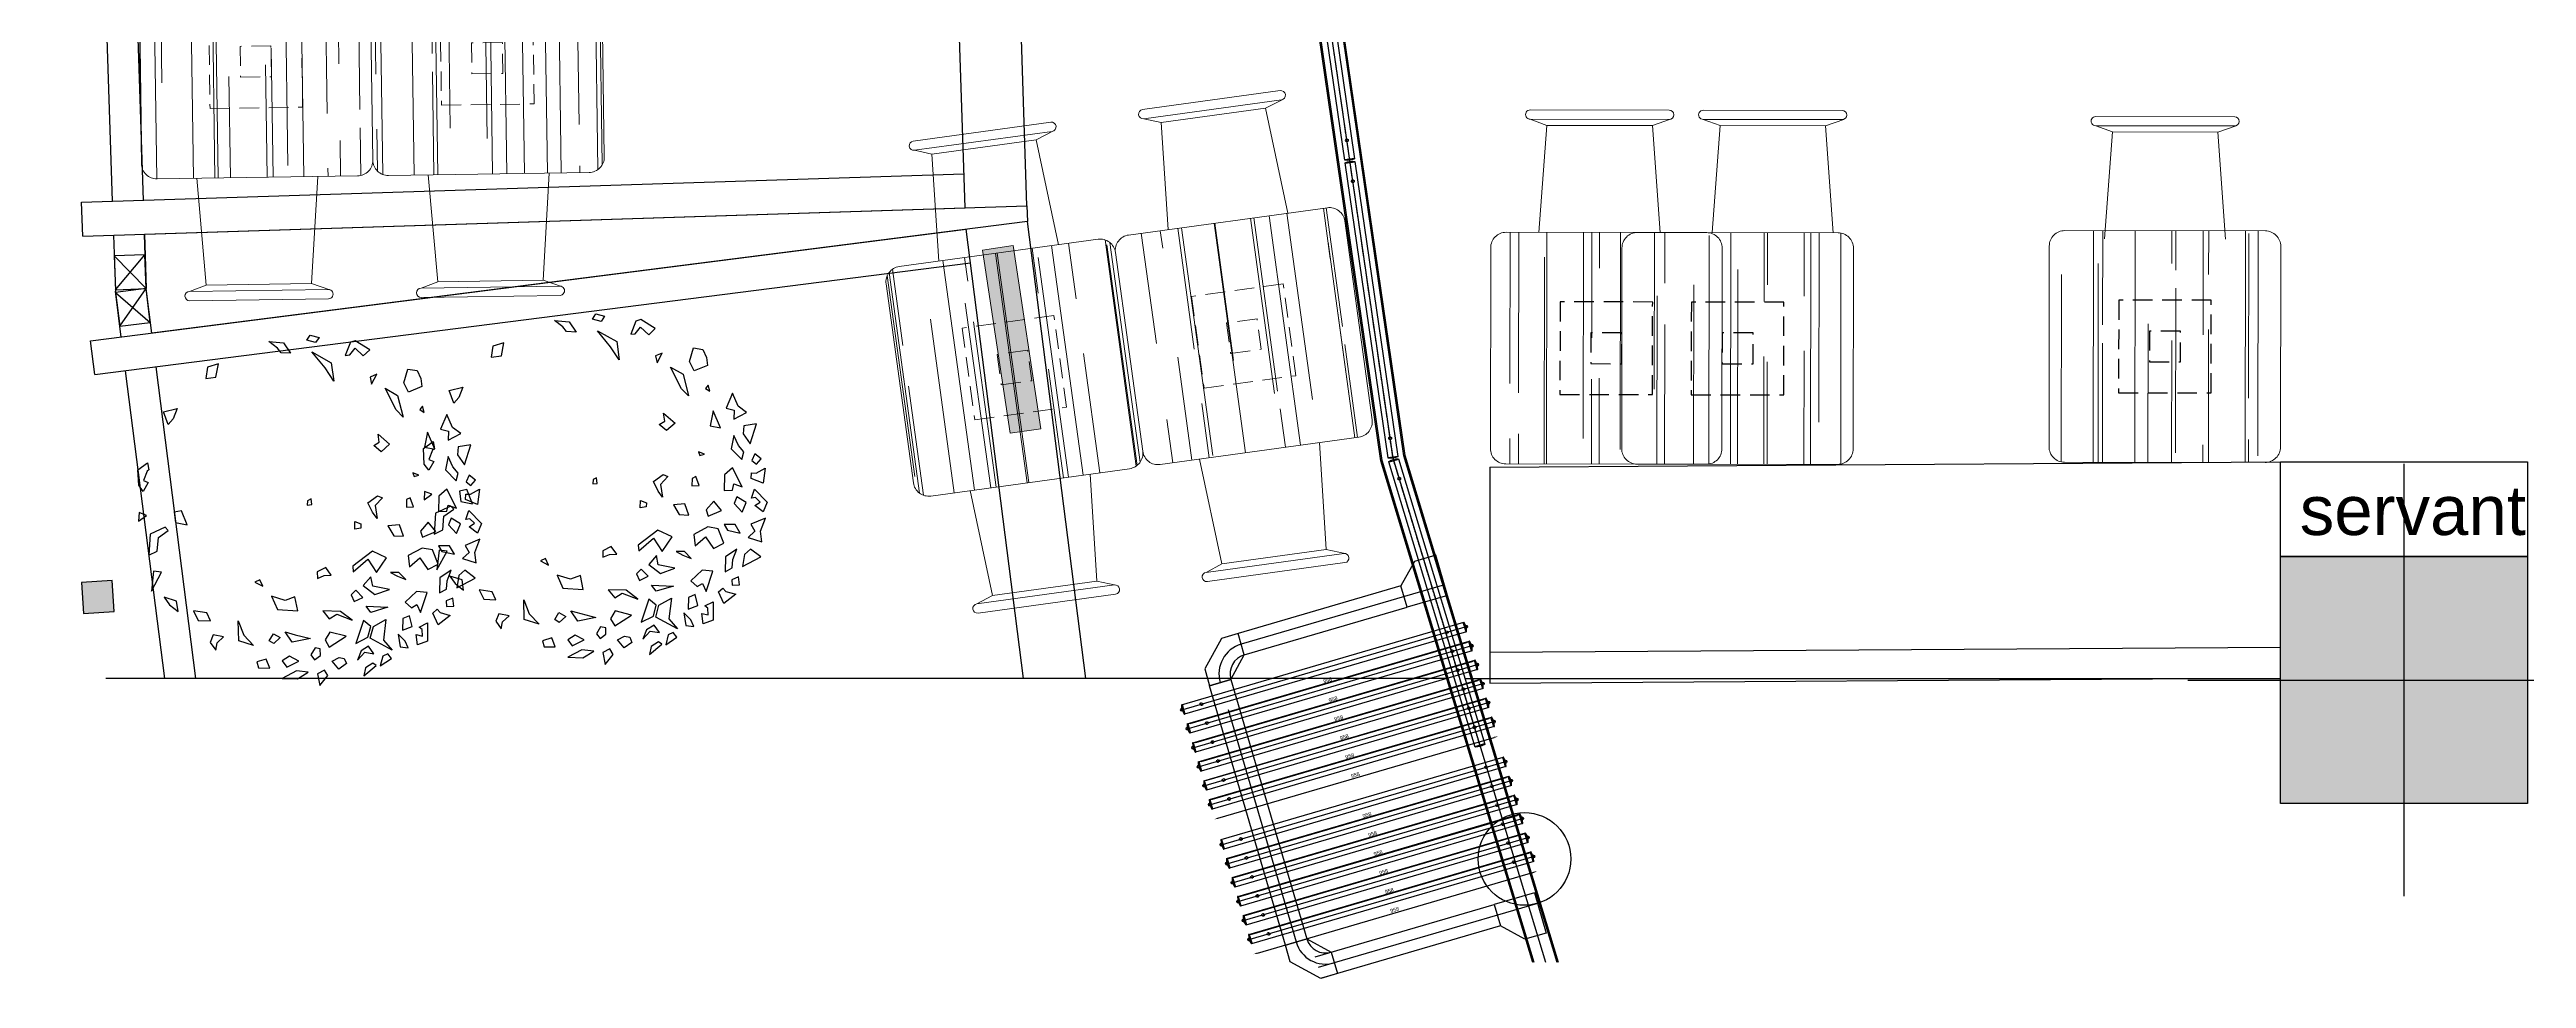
# Model space of a CAD drawing. Header units: millimetres. Extents: x 0 to 45949, y -31098 to 10954.
# Drawn here: x 25304 to 26107, y -7686 to -7386 of the extents above; entities that cross this region are included whole.
import ezdxf

# ---------------------------------------------------------------- set-up
doc = ezdxf.new("R2010")
doc.units = ezdxf.units.MM
for name, pattern in [('14.022_PLAN_+56.00$0$14.022_A KATLAR$0$DASHED2', [0.375, 0.25, -0.125]), ('14.022_PLAN_+56.00$0$14.022_A KATLAR$0$MITTELLINIE', [0.6, 0.5, -0.05, 0, -0.05]), ('14.022_TASIYICI_+56.00$0$DUZ', [0]), ('ACAD_ISO02W100', [15, 12, -3]), ('FP-M3-B5-GF$0$FP-M3-B5-GF$0$HIDDEN', [9.525, 6.35, -3.175]), ('HIDDEN', [0.38, 0.25, -0.13])]:
    doc.linetypes.add(name, pattern=pattern)
for name, color, linetype in [('14.022_CEKIRDEKLER_SAFTLAR_+56.00$0$YPM_NTS_YZ_SAFT', 252, 'Continuous'), ('14.022_PLAN_+56.00$0$14.022_A KATLAR$0$3-0PN-GLS', 252, 'Continuous'), ('14.022_PLAN_+56.00$0$14.022_A KATLAR$0$Duenn', 252, 'Continuous'), ('14.022_PLAN_+56.00$0$14.022_A KATLAR$0$KAYAR-KAPI-CAM-İZİ', 130, '14.022_PLAN_+56.00$0$14.022_A KATLAR$0$DASHED2'), ('14.022_PLAN_+56.00$0$14.022_A KATLAR$0$Mittellinie', 252, '14.022_PLAN_+56.00$0$14.022_A KATLAR$0$MITTELLINIE'), ('14.022_TASIYICI_+56.00$0$YPM_STR_BA', 252, '14.022_TASIYICI_+56.00$0$DUZ'), ('14.022_TASIYICI_+56.00$0$YPM_STR_BAT', 252, 'Continuous'), ('a-pergole-ölçü', 7, 'Continuous'), ('A_IZ_BETONARME', 252, 'HIDDEN'), ('A_ser_olcu', 252, 'Continuous'), ('A绿-1', 94, 'Continuous'), ('DORMA', 10, 'Continuous'), ('TARAMA', 252, 'Continuous')]:
    doc.layers.add(name, color=color, linetype=linetype)
doc.layers.add('14.022_TASIYICI_+56.00$0$YPM_STR_CROSS', color=252, linetype='Continuous', plot=False)
doc.layers.add('A_ALAN_BRUT', color=252, linetype='Continuous', lineweight=9)
doc.layers.add('MOBİLYA TEFRİŞ', color=35, linetype='Continuous', lineweight=15)
doc.styles.add('14.022_CEKIRDEKLER_SAFTLAR_+56.00$0$Standard', font='arial.ttf')
doc.styles.get("Standard").update_dxf_attribs({"font": 'arial.ttf'})
doc.dimstyles.new('ISO-25', dxfattribs={"dimtxt": 2.5, "dimasz": 2.5, "dimexe": 1.25, "dimexo": 0.625, "dimtad": 1, "dimtxsty": 'Standard', "dimcen": 2.5, "dimadec": 0, "dimazin": 0, "dimtfac": 1, "dimtmove": 0, "dimatfit": 3, "dimfxl": 1, "dimarcsym": 0})

# ---------------------------------------------------------------- blocks, each defined once
blk = doc.blocks.new('971')
at = {"layer": '14.022_PLAN_+56.00$0$14.022_A KATLAR$0$3-0PN-GLS'}
blk.add_lwpolyline([(76661.81, 17776.01, -0.332059), (76661.85, 17776.04), (76758.4, 17776.04, -0.332059), (76758.45, 17776.01, -0.1452), (76758.45, 17772.88, -0.332059), (76758.4, 17772.84), (76661.85, 17772.84, -0.332059), (76661.81, 17772.88, -0.1452)], format="xyb", close=True, dxfattribs=at)
at = {"layer": '14.022_PLAN_+56.00$0$14.022_A KATLAR$0$Duenn'}
for p, q in [((76662.03, 17776.04), (76662.03, 17772.84)), ((76758.23, 17772.84), (76758.23, 17776.04))]:
    blk.add_line(p, q, dxfattribs=at)
at = {"layer": '14.022_PLAN_+56.00$0$14.022_A KATLAR$0$KAYAR-KAPI-CAM-İZİ', "lineweight": 25}
blk.add_point((76662.03, 17774.45), dxfattribs=at)
at = {"layer": '14.022_PLAN_+56.00$0$14.022_A KATLAR$0$Mittellinie'}
blk.add_line((76661.58, 17774.44), (76758.68, 17774.44), dxfattribs=at)
for centre in [(76668.08, 17774.44), (76752.18, 17774.44)]:
    blk.add_circle(centre, 0.45, dxfattribs=at)
blk = doc.blocks.new('*D38')
at = {"layer": 'Defpoints', "color": 0, "transparency": 16777216}
for p in [(247783.6, -16731), (248741.6, -16731), (248741.6, -16780.7)]:
    blk.add_point(p, dxfattribs=at)
at = {"layer": 'DORMA', "color": 0, "lineweight": -2, "transparency": 16777216}
blk.add_line((247796.1, -16780.6), (248729.1, -16780.7), dxfattribs=at)
at = {"layer": 'DORMA', "color": 0, "transparency": 16777216}
for points in [[(247796.1, -16778.6), (247796.1, -16782.7), (247783.6, -16780.6)], [(248729.1, -16778.6), (248729.1, -16782.8), (248741.6, -16780.7)]]:
    blk.add_solid(points, dxfattribs=at)
at = {"layer": 'DORMA', "color": 0, "transparency": 16777216, "insert": (248262.6, -16771.2), "char_height": 12.5, "attachment_point": 5, "rotation": 359.99734}
blk.add_mtext('958', dxfattribs=at)
blk = doc.blocks.new('taşıycı ayak')
at = {"layer": 'A_ser_olcu', "true_color": 0x1678d4}
h = blk.add_hatch(color=152, dxfattribs=at)
h.dxf.hatch_style = 1
h.paths.add_polyline_path([(102250.75, 58995.89), (102250.75, 58985.89), (102260.75, 58985.89), (102260.75, 58995.89)])
at = {"layer": 'A_ser_olcu', "color": 152, "true_color": 0x1678d4}
blk.add_lwpolyline([(102250.75, 58995.89), (102250.75, 58985.89), (102260.75, 58985.89), (102260.75, 58995.89)], close=True, dxfattribs=at)
blk = doc.blocks.new('xcvb')
at = {"layer": 'MOBİLYA TEFRİŞ', "linetype": 'Continuous'}
h = blk.add_hatch(dxfattribs=at)
h.set_pattern_fill('AR-RROOF', color=256, scale=0.7, angle=90)
edge = h.paths.add_edge_path()
edge.add_arc((12122.85, 1624.04), 5, 180, 270)
edge.add_line((12122.85, 1619.04), (12187.85, 1619.04))
edge.add_arc((12187.85, 1624.04), 5, 270, 360)
edge.add_line((12192.85, 1624.04), (12192.85, 1689.04))
edge.add_arc((12187.85, 1689.04), 5, 0, 90)
edge.add_line((12187.85, 1694.04), (12122.85, 1694.04))
edge.add_arc((12122.85, 1689.04), 5, 90, 180)
edge.add_line((12117.85, 1689.04), (12117.85, 1624.04))
at = {"color": 252, "linetype": 'FP-M3-B5-GF$0$FP-M3-B5-GF$0$HIDDEN'}
for points in [[(12140.36, 1641.54), (12170.36, 1641.54), (12170.36, 1671.54), (12140.36, 1671.54)], [(12150.38, 1651.55), (12160.38, 1651.55), (12160.38, 1661.55), (12150.38, 1661.55)]]:
    blk.add_lwpolyline(points, close=True, dxfattribs=at)
at = {"layer": 'MOBİLYA TEFRİŞ'}
blk.add_lwpolyline([(12117.85, 1624.04, 0.414214), (12122.85, 1619.04), (12187.85, 1619.04, 0.414214), (12192.85, 1624.04), (12192.85, 1689.04, 0.414214), (12187.85, 1694.04), (12122.85, 1694.04, 0.414214), (12117.85, 1689.04)], format="xyb", close=True, dxfattribs=at)
blk = doc.blocks.new('MEŞE+GİYDİRME 75')
at = {"layer": 'MOBİLYA TEFRİŞ', "color": 252}
for p, q in [((19577.73, 2823.69), (19532.73, 2823.69)), ((19532.73, 2823.69), (19577.73, 2823.69)), ((19532.73, 2820.69), (19577.73, 2820.69)), ((19532.73, 2820.69), (19532.73, 2820.69)), ((19538.16, 2818.69), (19532.73, 2820.69)), ((19535.62, 2784.05), (19538.16, 2818.69)), ((19538.16, 2818.69), (19572.3, 2818.69)), ((19572.3, 2818.69), (19578.23, 2820.77)), ((19574.83, 2784.05), (19572.3, 2818.69)), ((19535.62, 2709.05), (19538.16, 2674.42)), ((19574.83, 2709.05), (19572.3, 2674.42)), ((19538.16, 2674.42), (19532.73, 2672.42)), ((19532.73, 2672.42), (19577.73, 2672.42)), ((19532.73, 2672.42), (19532.73, 2672.42)), ((19538.16, 2674.42), (19572.3, 2674.42)), ((19572.3, 2674.42), (19578.23, 2672.33)), ((19577.73, 2669.42), (19532.73, 2669.42)), ((19532.73, 2669.42), (19577.73, 2669.42))]:
    blk.add_line(p, q, dxfattribs=at)
for centre, start, end in [((19532.73, 2822.19), 90, 270), ((19577.73, 2822.19), 270, 90), ((19532.73, 2670.92), 90, 270), ((19577.73, 2670.92), 270, 90)]:
    blk.add_arc(centre, 1.5, start, end, dxfattribs=at)
at = {"color": 1, "linetype": 'ACAD_ISO02W100', "lineweight": 100}
blk.add_blockref('xcvb', (7399.88, 1090.01), dxfattribs=at)
blk = doc.blocks.new('fdg')
at = {"layer": 'a-pergole-ölçü', "color": 1}
for p, q in [((30714.29, -11819.49, 0.7), (30714.29, -11829.49, 0.7)), ((30725.29, -11819.49, 0.7), (30714.29, -11819.49, 0.7)), ((30725.29, -11819.49, 0.7), (30714.29, -11829.49, 0.7)), ((30714.29, -11819.49, 0.7), (30725.29, -11829.49, 0.7)), ((30725.29, -11829.49, 0.7), (30725.29, -11819.49, 0.7)), ((30714.29, -11829.49, 0.7), (30725.29, -11829.49, 0.7))]:
    blk.add_line(p, q, dxfattribs=at)
blk = doc.blocks.new('14.022_TASIYICI_+56.00$0$AWG-kolon-80x80')
at = {"layer": '14.022_TASIYICI_+56.00$0$YPM_STR_BAT'}
blk.add_hatch(color=256, dxfattribs=at).paths.add_polyline_path([(-40, 40), (40, 40), (40, -40), (-40, -40)])
at = {"layer": '14.022_TASIYICI_+56.00$0$YPM_STR_BA'}
blk.add_lwpolyline([(-40, 40), (40, 40), (40, -40), (-40, -40)], close=True, dxfattribs=at)
at = {"layer": '14.022_TASIYICI_+56.00$0$YPM_STR_CROSS'}
for points in [[(0, 70), (0, -70)], [(-70, 0), (70, 0)]]:
    blk.add_lwpolyline(points, dxfattribs=at)
blk = doc.blocks.new('011')
at = {"layer": 'A绿-1', "color": 0}
for p, q in [((-233, 983), (-145, 975)), ((-182, 944), (-233, 983)), ((-160, 916), (-182, 944)), ((-103, 913), (-160, 916)), ((-145, 975), (-103, 913)), ((-5, 991), (15, 1022)), ((47, 977), (-5, 991)), ((15, 1022), (68, 1008)), ((25, 921), (141, 856)), ((104, 825), (25, 921)), ((68, 1008), (47, 977)), ((256, 979), (225, 900)), ((225, 900), (252, 903)), ((252, 903), (284, 943)), ((285, 988), (256, 979)), ((284, 943), (333, 897)), ((372, 934), (285, 988)), ((333, 897), (372, 934)), ((-602, 829), (-612, 762)), ((-612, 762), (-551, 770)), ((-536, 849), (-602, 829)), ((-551, 770), (-536, 849)), ((156, 746), (104, 825)), ((141, 856), (156, 746)), ((414, 787), (374, 770)), ((374, 770), (383, 728)), ((383, 728), (414, 787)), ((577, 736), (601, 818)), ((601, 818), (656, 809)), ((656, 809), (679, 761)), ((679, 761), (685, 713)), ((464, 703), (539, 660)), ((530, 573), (464, 703)), ((539, 660), (572, 530)), ((605, 680), (577, 736)), ((685, 713), (605, 680)), ((688, 595), (672, 575)), ((699, 558), (688, 595)), ((-865, 562), (-783, 582)), ((-837, 486), (-865, 562)), ((-807, 520), (-837, 486)), ((-783, 582), (-807, 520)), ((572, 530), (530, 573)), ((672, 575), (699, 558)), ((834, 546), (797, 457)), ((797, 457), (845, 445)), ((868, 468), (834, 546)), ((918, 431), (868, 468)), ((396, 359), (429, 379)), ((440, 322), (396, 359)), ((422, 427), (491, 367)), ((429, 379), (422, 427)), ((491, 367), (440, 322)), ((719, 440), (700, 350)), ((700, 350), (763, 338)), ((763, 338), (719, 440)), ((845, 445), (843, 391)), ((843, 391), (918, 431)), ((902, 351), (898, 303)), ((898, 303), (941, 243)), ((979, 363), (902, 351)), ((941, 243), (979, 363)), ((-1019, 214), (-961, 256)), ((-1014, 121), (-1019, 214)), ((-964, 205), (-986, 149)), ((-986, 149), (-957, 137)), ((-953, 213), (-964, 205)), ((-961, 256), (-953, 213)), ((667, 181), (631, 195)), ((631, 195), (639, 173)), ((639, 173), (667, 181)), ((843, 293), (827, 213)), ((827, 213), (890, 148)), ((870, 232), (843, 293)), ((903, 194), (870, 232)), ((890, 148), (903, 194)), ((968, 182), (951, 142)), ((1006, 152), (968, 182)), ((978, 120), (1006, 152)), ((-987, 84), (-1014, 121)), ((-957, 137), (-987, 84)), ((-1, 28), (-3, 2)), ((-3, 2), (24, 5)), ((20, 39), (-1, 28)), ((24, 5), (20, 39)), ((361, 16), (419, 58)), ((389, -41), (361, 16)), ((448, 46), (404, -1)), ((419, 58), (448, 46)), ((593, 35), (592, -10)), ((614, 46), (593, 35)), ((635, -8), (614, 46)), ((786, 56), (784, -37)), ((835, 98), (786, 56)), ((834, -35), (843, 2)), ((893, -16), (835, 98)), ((843, 2), (893, -16)), ((947, 35), (949, 68)), ((1019, 6), (947, 35)), ((949, 68), (976, 67)), ((951, 142), (978, 120)), ((976, 67), (1030, 97)), ((1030, 97), (1019, 6)), ((-1012, -43), (-1015, -94)), ((-1015, -94), (-968, -60)), ((-968, -60), (-1012, -43)), ((-855, -131), (-946, -173)), ((-837, -150), (-855, -131)), ((-758, -32), (-802, -41)), ((-802, -41), (-794, -103)), ((-794, -103), (-724, -117)), ((-724, -117), (-758, -32)), ((282, -142), (283, -97)), ((318, -136), (282, -142)), ((283, -97), (319, -111)), ((319, -111), (318, -136)), ((416, -78), (389, -41)), ((404, -1), (416, -78)), ((550, -117), (481, -123)), ((481, -123), (516, -182)), ((574, -185), (550, -117)), ((592, -10), (635, -8)), ((723, -101), (677, -154)), ((768, -157), (723, -101)), ((784, -37), (834, -35)), ((860, -76), (844, -116)), ((844, -116), (892, -168)), ((917, -110), (860, -76)), ((892, -168), (917, -110)), ((948, -84), (967, -30)), ((972, -80), (948, -84)), ((967, -30), (1043, -108)), ((968, -128), (1001, -107)), ((1018, -166), (968, -128)), ((1001, -107), (972, -80)), ((1043, -108), (1018, -166)), ((-946, -173), (-954, -299)), ((-954, -299), (-903, -274)), ((-903, -274), (-896, -192)), ((-896, -192), (-837, -150)), ((388, -275), (270, -365)), ((473, -314), (388, -275)), ((516, -182), (574, -185)), ((687, -256), (603, -301)), ((677, -154), (688, -191)), ((749, -267), (687, -256)), ((688, -191), (768, -157)), ((783, -352), (749, -267)), ((784, -242), (804, -276)), ((851, -242), (784, -242)), ((804, -276), (881, -293)), ((881, -293), (851, -242)), ((969, -282), (929, -318)), ((1033, -203), (944, -240)), ((944, -240), (969, -282)), ((1002, -282), (1033, -203)), ((1011, -344), (1002, -282)), ((-925, -395), (-938, -513)), ((-938, -513), (-877, -401)), ((-877, -401), (-925, -395)), ((-287, -445), (-317, -459)), ((-269, -484), (-287, -445)), ((108, -373), (57, -398)), ((57, -398), (58, -437)), ((58, -437), (98, -420)), ((98, -420), (141, -418)), ((141, -418), (108, -373)), ((270, -365), (273, -398)), ((273, -398), (361, -323)), ((379, -427), (333, -480)), ((361, -323), (413, -402)), ((390, -483), (379, -427)), ((413, -402), (473, -314)), ((547, -402), (497, -402)), ((497, -402), (538, -424)), ((538, -424), (588, -444)), ((588, -444), (547, -402)), ((603, -301), (610, -368)), ((610, -368), (672, -315)), ((672, -315), (720, -385)), ((720, -385), (783, -352)), ((792, -434), (790, -524)), ((860, -389), (792, -434)), ((836, -451), (860, -389)), ((906, -420), (894, -493)), ((894, -493), (1005, -435)), ((943, -389), (906, -420)), ((929, -318), (1011, -344)), ((1005, -435), (943, -389)), ((-787, -573), (-861, -550)), ((-861, -550), (-829, -595)), ((-778, -635), (-787, -573)), ((-317, -459), (-269, -484)), ((-136, -569), (-217, -544)), ((-217, -544), (-182, -623)), ((-77, -547), (-136, -569)), ((-60, -631), (-77, -547)), ((288, -508), (260, -536)), ((260, -536), (278, -576)), ((278, -576), (330, -551)), ((330, -551), (288, -508)), ((333, -480), (403, -534)), ((490, -503), (390, -483)), ((403, -534), (490, -503)), ((652, -515), (585, -579)), ((585, -579), (622, -613)), ((622, -613), (654, -594)), ((716, -521), (652, -515)), ((654, -594), (677, -642)), ((677, -642), (716, -521)), ((790, -524), (832, -501)), ((870, -555), (830, -572)), ((830, -572), (833, -605)), ((832, -501), (836, -451)), ((876, -603), (870, -555)), ((-829, -595), (-778, -635)), ((-606, -644), (-685, -632)), ((-685, -632), (-657, -689)), ((-657, -689), (-584, -692)), ((-584, -692), (-606, -644)), ((-414, -811), (-417, -692)), ((-417, -692), (-384, -777)), ((-182, -623), (-60, -631)), ((197, -635), (90, -632)), ((90, -632), (129, -680)), ((129, -680), (174, -652)), ((174, -652), (267, -688)), ((267, -688), (197, -635)), ((334, -689), (288, -827)), ((378, -725), (334, -689)), ((350, -604), (481, -610)), ((378, -641), (350, -604)), ((361, -790), (378, -725)), ((375, -796), (394, -725)), ((481, -610), (378, -641)), ((394, -725), (469, -683)), ((469, -683), (454, -807)), ((571, -678), (569, -748)), ((569, -748), (627, -726)), ((611, -661), (571, -678)), ((627, -726), (611, -661)), ((668, -729), (719, -704)), ((687, -743), (668, -729)), ((719, -704), (718, -814)), ((751, -645), (777, -622)), ((782, -715), (751, -645)), ((777, -622), (794, -642)), ((854, -659), (782, -715)), ((794, -642), (854, -659)), ((833, -605), (876, -603)), ((-567, -776), (-585, -821)), ((-585, -821), (-552, -867)), ((-505, -788), (-567, -776)), ((-552, -867), (-544, -824)), ((-544, -824), (-505, -788)), ((-325, -839), (-414, -811)), ((-384, -777), (-325, -839)), ((-231, -811), (-206, -769)), ((-204, -828), (-231, -811)), ((-206, -769), (-165, -792)), ((-165, -792), (-204, -828)), ((-93, -820), (-135, -758)), ((-135, -758), (-75, -775)), ((16, -798), (-93, -820)), ((-75, -775), (16, -798)), ((44, -854), (19, -896)), ((75, -860), (44, -854)), ((76, -899), (75, -860)), ((132, -759), (104, -806)), ((104, -806), (129, -849)), ((129, -849), (230, -784)), ((230, -784), (132, -759)), ((288, -827), (361, -790)), ((320, -872), (298, -928)), ((298, -928), (342, -880)), ((365, -844), (320, -872)), ((342, -880), (397, -889)), ((397, -889), (365, -844)), ((506, -867), (375, -796)), ((480, -889), (450, -903)), ((454, -807), (506, -867)), ((502, -917), (480, -889)), ((585, -813), (543, -771)), ((543, -771), (555, -847)), ((555, -847), (603, -853)), ((603, -853), (585, -813)), ((659, -836), (650, -774)), ((650, -774), (689, -783)), ((718, -814), (659, -836)), ((689, -783), (687, -743)), ((-249, -921), (-305, -938)), ((-305, -938), (-295, -974)), ((-295, -974), (-228, -975)), ((-228, -975), (-249, -921)), ((-109, -904), (-153, -932)), ((-153, -932), (-126, -969)), ((-68, -992), (-153, -1037)), ((-153, -1037), (-62, -1040)), ((-126, -969), (-54, -933)), ((-54, -933), (-109, -904)), ((3, -1000), (-68, -992)), ((-62, -1040), (3, -1000)), ((19, -896), (41, -925)), ((41, -925), (76, -899)), ((100, -987), (58, -1009)), ((58, -1009), (72, -1080)), ((72, -1080), (120, -1020)), ((120, -1020), (100, -987)), ((146, -933), (188, -911)), ((186, -981), (146, -933)), ((232, -948), (186, -981)), ((188, -911), (219, -917)), ((219, -917), (232, -948)), ((337, -1021), (411, -959)), ((347, -973), (337, -1021)), ((391, -945), (347, -973)), ((411, -959), (391, -945)), ((450, -903), (435, -962)), ((435, -962), (502, -917))]:
    blk.add_line(p, q, dxfattribs=at)
blk = doc.blocks.new('958')
at = {"layer": '14.022_PLAN_+56.00$0$14.022_A KATLAR$0$3-0PN-GLS'}
for p, q in [((248738.839, -16747.019), (247786.34, -16746.973)), ((247786.341, -16714.973), (248738.84, -16715.019))]:
    blk.add_line(p, q, dxfattribs=at)
for centre, radius, start, end in [((247838.59, -16730.975), 55, 163.4754251, 196.5218379), ((247786.34, -16746.473), 0.5, 196.5218379, 269.9986315), ((247786.341, -16715.473), 0.5, 89.9986315, 163.4754251), ((248738.839, -16746.519), 0.5, 269.9986315, 343.4754252), ((248738.84, -16715.519), 0.5, 16.5218379, 89.9986315), ((248686.59, -16731.018), 55, 343.4754251, 16.5218379)]:
    blk.add_arc(centre, radius, start, end, dxfattribs=at)
at = {"layer": '14.022_PLAN_+56.00$0$14.022_A KATLAR$0$Duenn'}
for p, q in [((247788.091, -16714.973), (247788.09, -16746.973)), ((248737.09, -16747.019), (248737.091, -16715.019))]:
    blk.add_line(p, q, dxfattribs=at)
at = {"layer": '14.022_PLAN_+56.00$0$14.022_A KATLAR$0$KAYAR-KAPI-CAM-İZİ', "lineweight": 25}
blk.add_point((248737.09, -16731.092), dxfattribs=at)
at = {"layer": '14.022_PLAN_+56.00$0$14.022_A KATLAR$0$Mittellinie'}
for centre in [(247848.59, -16730.975), (248676.59, -16731.018)]:
    blk.add_circle(centre, 4.5, dxfattribs=at)
at = {"layer": 'DORMA'}
blk.add_line((247778.59, -16730.975), (248746.59, -16731.021), dxfattribs=at)
for centre in [(247783.59, -16730.975), (248741.59, -16731.019)]:
    blk.add_circle(centre, 5, dxfattribs=at)
dim = blk.add_aligned_dim(p1=(247783.59, -16730.975), p2=(248741.59, -16731.019), distance=-49.672, dimstyle='ISO-25', override={"dimscale": 5, "dimse1": 1, "dimse2": 1, "dimfxl": 15, "dimfxlon": 1}, dxfattribs=at)
dim.commit()
dim.dimension.update_dxf_attribs({"geometry": '*D38', "text_midpoint": (248262.588, -16771.162)})

msp = doc.modelspace()

# ---------------------------------------------------------------- hatches: boundary and pattern name
at = {"layer": 'TARAMA'}
h = msp.add_hatch(color=3, dxfattribs=at)
h.dxf.hatch_style = 1
h.paths.add_polyline_path([(25615.556, -7509.866), (25606.608, -7450.537), (25616.496, -7449.046), (25625.444, -7508.375)])

# ---------------------------------------------------------------- linework, layer by layer
at = {"color": 6, "linetype": 'Continuous'}
for p, q in [((25600.936, -7436.897, 0.7), (25591.314, -7137.051, 0.7)), ((25620.925, -7436.256, 0.7), (25611.303, -7136.41, 0.7)), ((25619.897, -7589.326, 0.7), (25601.337, -7443.785, 0.7)), ((25640.059, -7589.326, 0.7), (25621.177, -7441.256, 0.7))]:
    msp.add_line(p, q, dxfattribs=at)
at = {"color": 114, "linetype": 'Continuous', "true_color": 0x139b48}
for p, q in [((25324.725, -7434.755, 0.7), (25320.138, -7291.829, 0.7)), ((25334.72, -7434.434, 0.7), (25330.39, -7299.504, 0.7)), ((25314.73, -7435.076, 0.7), (25600.583, -7425.903, 0.7)), ((25315.083, -7446.07, 0.7), (25314.73, -7435.076, 0.7)), ((25315.083, -7446.07, 0.7), (25600.936, -7436.897, 0.7)), ((25317.635, -7479.963, 0.7), (25601.337, -7443.785, 0.7)), ((25319.026, -7490.875, 0.7), (25602.729, -7454.697, 0.7)), ((25319.026, -7490.875, 0.7), (25317.635, -7479.963, 0.7)), ((25341.662, -7589.326, 0.7), (25328.946, -7489.61, 0.7)), ((25351.743, -7589.326, 0.7), (25338.865, -7488.345, 0.7))]:
    msp.add_line(p, q, dxfattribs=at)
for p, q in [((25770.965, -7520.785), (26027.131, -7519.112)), ((26027.131, -7589.277), (26027.131, -7519.112)), ((25770.965, -7520.785), (25770.965, -7590.786)), ((25746.523, -7551.351), (25742.177, -7559.29)), ((25757.251, -7562.383), (25744.198, -7566.201)), ((25689.388, -7574.731), (25683.982, -7576.312)), ((25691.41, -7581.641), (25689.388, -7574.731)), ((25683.982, -7576.312), (25678.572, -7586.195)), ((25687.064, -7589.58), (25691.41, -7581.641)), ((25770.965, -7580.786), (26027.131, -7579.113)), ((25678.572, -7586.195), (25680.153, -7591.602)), ((25687.064, -7589.58), (25680.153, -7591.602)), ((25770.965, -7590.786), (26002.133, -7589.277)), ((26002.133, -7589.277), (26027.131, -7589.277)), ((25785.407, -7658.65), (25772.354, -7662.468)), ((25782.315, -7673.724), (25774.376, -7669.378)), ((25704.716, -7675.584), (25711.627, -7673.562)), ((25706.298, -7680.99), (25704.716, -7675.584)), ((25711.627, -7673.562), (25719.566, -7677.908)), ((25719.566, -7677.908), (25721.587, -7684.819)), ((25716.181, -7686.4), (25706.298, -7680.99)), ((25721.587, -7684.819), (25716.181, -7686.4))]:
    msp.add_line(p, q)
for points in [[(25784.876, -7681.255), (25735.674, -7518.777), (25707.579, -7325.241), (25708.693, -7130.015), (25735.402, -6953.246), (25791.87, -6765.892), (25875.517, -6589.299), (25984.354, -6427.436), (26048.225, -6352.243), (26390.869, -6091.823), (26476.162, -6042.536), (26660.314, -5976.112), (26851.974, -5938.004)], [(25785.294, -7681.256), (25736.065, -7518.69), (25707.979, -7325.213), (25709.093, -7130.046), (25735.794, -6953.334), (25792.244, -6766.036), (25875.866, -6589.497), (25984.673, -6427.678), (26048.502, -6352.535), (26391.091, -6092.157), (26476.331, -6042.9), (26660.422, -5976.498), (26852.052, -5938.396)], [(25789.057, -7681.262), (25739.589, -7517.905), (25711.581, -7324.963), (25712.691, -7130.327), (25739.315, -6954.127), (25795.613, -6767.333), (25879.004, -6591.282), (25987.548, -6429.855), (26050.992, -6355.165), (26393.089, -6095.16), (26477.854, -6046.177), (26661.389, -5979.976), (26852.754, -5941.927)], [(25792.821, -7681.269), (25743.113, -7517.121), (25715.182, -7324.713), (25716.289, -7130.608), (25742.836, -6954.919), (25798.982, -6768.63), (25882.142, -6593.067), (25990.422, -6432.031), (26053.482, -6357.794), (26395.087, -6098.164), (26479.378, -6049.455), (26662.356, -5983.454), (26853.456, -5945.458)], [(25793.239, -7681.269), (25743.504, -7517.034), (25715.582, -7324.686), (25716.689, -7130.639), (25743.227, -6955.007), (25799.356, -6768.774), (25882.49, -6593.266), (25990.742, -6432.273), (26053.759, -6358.086), (26395.309, -6098.497), (26479.547, -6049.819), (26662.464, -5983.841), (26853.534, -5945.85)], [(25757.251, -7562.383), (25753.433, -7549.33), (25746.523, -7551.351)], [(25691.41, -7581.641), (25744.198, -7566.201), (25742.177, -7559.29), (25689.388, -7574.731)], [(25756.239, -7558.928), (25690.399, -7578.186)], [(25757.037, -7589.326), (25322.591, -7589.326)], [(25704.716, -7675.584), (25680.153, -7591.602), (25687.064, -7589.58), (25711.627, -7673.562)], [(25686.143, -7599.263), (25708.172, -7674.573)], [(25714.384, -7679.425), (25772.354, -7662.468), (25774.376, -7669.378), (25716.405, -7686.335)], [(25786.418, -7662.105), (25715.394, -7682.88)], [(25785.407, -7658.65), (25789.225, -7671.703), (25782.315, -7673.724)]]:
    msp.add_lwpolyline(points)
msp.add_lwpolyline([(26027.131, -7519.112), (26107.131, -7519.112), (26107.131, -7549.805), (26027.131, -7549.805)], close=True)
at = {"color": 251, "true_color": 0x636466}
msp.add_lwpolyline([(25762.874, -7589.277), (26002.133, -7589.277)], dxfattribs=at)
msp.add_circle((25782.207, -7647.708), 15)
for centre, radius, start, end in [((25693.207, -7587.784), 10, 106.304676, 196.304676), ((25693.207, -7587.784), 6.4, 106.304676, 196.304676), ((25717.769, -7671.766), 10, 196.304676, 286.304676), ((25717.769, -7671.766), 6.4, 196.304676, 286.304676)]:
    msp.add_arc(centre, radius, start, end)
at = {"layer": 'a-pergole-ölçü', "color": 114}
for p, q in [((25325.078, -7445.749, 0.7), (25325.658, -7463.827, 0.7)), ((25335.073, -7445.429, 0.7), (25335.637, -7463.032, 0.7)), ((25337.474, -7477.434, 0.7), (25335.637, -7463.032, 0.7)), ((25327.554, -7478.698, 0.7), (25325.658, -7463.827, 0.7))]:
    msp.add_line(p, q, dxfattribs=at)
at = {"layer": 'A_ALAN_BRUT', "color": 3}
msp.add_lwpolyline([(25615.556, -7509.866), (25606.608, -7450.537), (25616.496, -7449.046), (25625.444, -7508.375)], close=True, dxfattribs=at)
at = {"layer": 'A_IZ_BETONARME'}
for points in [[(25128.507, -7580.229, -0.2773215), (25865.492, -5644.301)], [(25238.304, -7574.412, -0.015654), (25232.508, -7535.826, -0.0063784), (25209.035, -7313.169, -0.0348097), (25207.015, -7224.14, 0.0049894), (25212.127, -7085.79, -0.0345798), (25249.481, -6825.829, -0.0291171), (25308.501, -6612.628, -0.0113852), (25338.269, -6531.346, -0.0211884), (25403.376, -6384.049, -0.0211884), (25480.717, -6242.792, -0.0062924), (25505.964, -6202.15, -0.0433444), (25706.389, -5941.281, -0.0433444), (25948.788, -5718.872, -0.0131245), (25987.155, -5690.925), (25987.155, -5674.301), (25875.912, -5674.301, 0.276426), (25158.702, -7578.629, 0.276426)]]:
    msp.add_lwpolyline(points, format="xyb", dxfattribs=at)
at = {"layer": 'MOBİLYA TEFRİŞ', "color": 252}
for p, q in [((25829.05, -7405.228), (25784.05, -7405.167)), ((25784.05, -7405.167), (25829.05, -7405.228)), ((25885.119, -7405.298), (25840.119, -7405.237)), ((25840.119, -7405.237), (25885.119, -7405.298)), ((25784.046, -7408.167), (25829.045, -7408.228)), ((25789.474, -7410.174), (25784.046, -7408.167)), ((25786.889, -7444.805), (25789.474, -7410.174)), ((25789.474, -7410.174), (25823.611, -7410.221)), ((25823.611, -7410.221), (25829.543, -7408.144)), ((25826.102, -7444.859), (25823.611, -7410.221)), ((25840.115, -7408.237), (25885.115, -7408.298)), ((25845.543, -7410.244), (25840.115, -7408.237)), ((25842.958, -7444.875), (25845.543, -7410.244)), ((25845.543, -7410.244), (25879.681, -7410.291)), ((25879.681, -7410.291), (25885.612, -7408.214)), ((25882.172, -7444.929), (25879.681, -7410.291)), ((25967.276, -7410.29), (26012.276, -7410.351)), ((25972.705, -7412.298), (25967.276, -7410.29)), ((26012.28, -7407.351), (25967.28, -7407.29)), ((25967.28, -7407.29), (26012.28, -7407.351)), ((25970.12, -7446.929), (25972.705, -7412.298)), ((25972.705, -7412.298), (26006.842, -7412.344)), ((26006.842, -7412.344), (26012.774, -7410.267)), ((26009.333, -7446.982), (26006.842, -7412.344))]:
    msp.add_line(p, q, dxfattribs=at)
for centre, start, end in [((25784.048, -7406.667), 89.922092, 269.922092), ((25829.048, -7406.728), 269.922092, 89.922092), ((25840.117, -7406.737), 89.922092, 269.922092), ((25885.117, -7406.798), 269.922092, 89.922092), ((25967.278, -7408.79), 89.922092, 269.922092), ((26012.278, -7408.851), 269.922092, 89.922092)]:
    msp.add_arc(centre, 1.5, start, end, dxfattribs=at)
at = {"layer": 'TARAMA', "color": 3, "elevation": 0.7}
msp.add_lwpolyline([(25620.925, -7436.256), (25621.177, -7441.256), (25337.474, -7477.434), (25335.637, -7463.032), (25335.073, -7445.429)], close=True, dxfattribs=at)

# ---------------------------------------------------------------- block references
for p, rotation in [((54328.32, -80734.556), 98.25927010587895), ((54343.011, -80830.747), 98.25980766245905), ((64998.149, -75830.864), 106.8477215600817)]:
    msp.add_blockref('971', p, dxfattribs=dict(rotation=rotation))
at = {"color": 1, "linetype": 'ACAD_ISO02W100', "lineweight": 100, "rotation": 359.9220916076733}
for p in [(13651.095, -9122.344), (13693.628, -9122.402), (13832.087, -9121.785)]:
    msp.add_blockref('xcvb', p, dxfattribs=at)
at = {"xscale": 0.1, "yscale": 0.1, "zscale": 0.1, "rotation": 16.30482560747404}
for p in [(1419.752, -12950.057), (1421.549, -12956.2), (1423.345, -12962.343), (1425.142, -12968.485), (1426.939, -12974.628), (1428.736, -12980.77), (1432.526, -12993.727), (1434.322, -12999.87), (1436.119, -13006.013), (1437.916, -13012.155), (1439.713, -13018.298), (1441.51, -13024.441)]:
    msp.add_blockref('958', p, dxfattribs=at)
at = {"layer": '14.022_TASIYICI_+56.00$0$YPM_STR_BA'}
msp.add_blockref('14.022_TASIYICI_+56.00$0$AWG-kolon-80x80', (26067.131, -7589.805), dxfattribs=at)
at = {"layer": 'a-pergole-ölçü', "color": 1}
for p, rotation in [((14585.266, -38571.454), 91.9999999999999), ((17338.792, -39400.952), 96.99999999999993)]:
    msp.add_blockref('fdg', p, dxfattribs=dict(at, rotation=rotation))
at = {"layer": 'A_ser_olcu', "color": 3, "rotation": 93.79204137488072}
msp.add_blockref('taşıycı ayak', (90944.447, -105693.386), dxfattribs=at)
at = {"layer": 'A绿-1', "xscale": 0.05399999999999999, "yscale": 0.05399999999999999, "zscale": 0.05399999999999999}
for p in [(25387.972, -7533.24), (25480.506, -7526.389)]:
    msp.add_blockref('011', p, dxfattribs=at)
at = {"layer": 'MOBİLYA TEFRİŞ'}
for p, rotation in [((5858.136, -10421.808, 0.7), 0.8381366621858375), ((5933.128, -10420.711, 0.7), 0.8381366621858375), ((6691.889, -12861.307), 7.823580249806969), ((6617.588, -12871.517), 7.823580249806969)]:
    msp.add_blockref('MEŞE+GİYDİRME 75', p, dxfattribs=dict(at, rotation=rotation))

# ---------------------------------------------------------------- texts
at = {"layer": '14.022_CEKIRDEKLER_SAFTLAR_+56.00$0$YPM_NTS_YZ_SAFT', "insert": (26033.368, -7526.806), "char_height": 16, "attachment_point": 1, "style": '14.022_CEKIRDEKLER_SAFTLAR_+56.00$0$Standard'}
msp.add_mtext_dynamic_manual_height_columns('{\\fArial|b0|i0|c162|p34;servant}', width=292.01327, gutter_width=12.5, heights=[0], dxfattribs=at)

doc.saveas('drawing.dxf')
